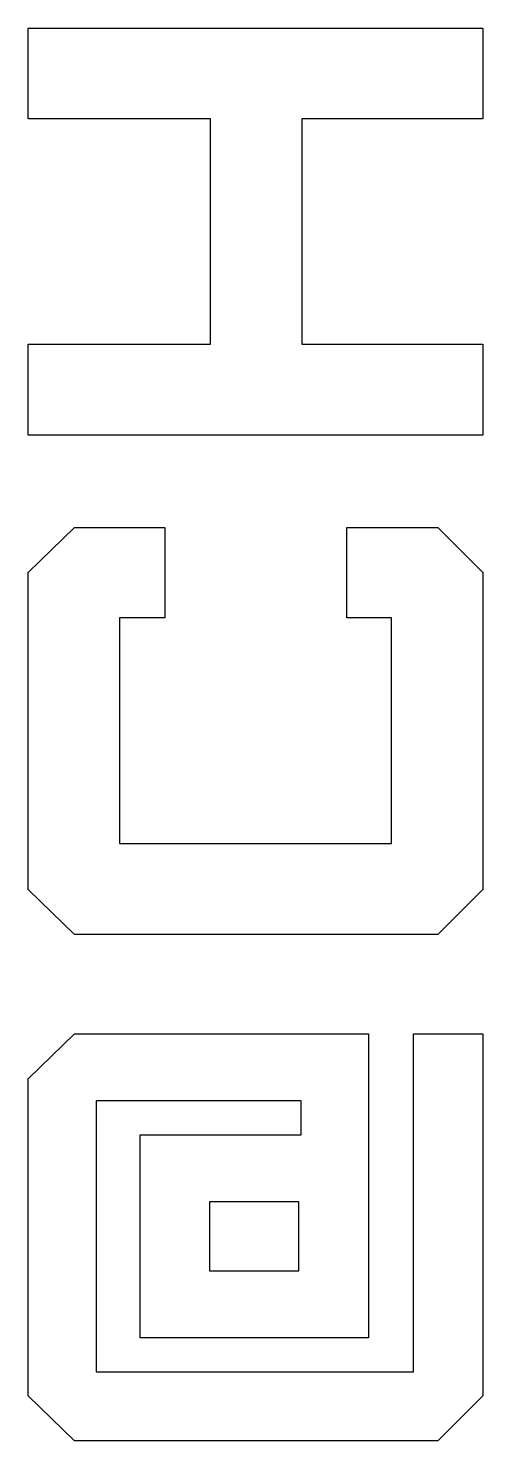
# Model space of a CAD drawing. Extents: x -2.5 to 29.1, y -2.1 to 32.5.
# Drawn here: x -2.512 to -1.511, y 2.254 to 5.369 of the extents above; entities that cross this region are included whole.
import ezdxf

# ---------------------------------------------------------------- set-up
doc = ezdxf.new("R2010")
doc.units = 0
doc.header["$MEASUREMENT"] = 0
doc.layers.add('BLACK', color=7, linetype='CONTINUOUS')

msp = doc.modelspace()

# ---------------------------------------------------------------- linework, layer by layer
at = {"layer": 'Black'}
for p, q in [((-2.51222, 5.36839), (-2.51221, 5.36844)), ((-2.51222, 5.16995), (-2.51222, 5.36839)), ((-2.51221, 5.36848), (-2.5122, 5.36852)), ((-2.51221, 5.36844), (-2.51221, 5.36848)), ((-2.5122, 5.36852), (-2.51219, 5.36857)), ((-2.51219, 5.36857), (-2.51217, 5.3686)), ((-2.51217, 5.3686), (-2.51215, 5.36864)), ((-2.51215, 5.36864), (-2.51212, 5.36868)), ((-2.51212, 5.36868), (-2.5121, 5.36872)), ((-2.5121, 5.36872), (-2.51207, 5.36874)), ((-2.51207, 5.36874), (-2.51204, 5.36878)), ((-2.51204, 5.36878), (-2.512, 5.3688)), ((-2.512, 5.3688), (-2.51197, 5.36883)), ((-2.51197, 5.36883), (-2.51193, 5.36884)), ((-2.51193, 5.36884), (-2.51189, 5.36886)), ((-2.51189, 5.36886), (-2.51185, 5.36887)), ((-2.51185, 5.36887), (-2.51181, 5.36889)), ((-2.51181, 5.36889), (-2.51177, 5.36889)), ((-2.51177, 5.36889), (-2.51172, 5.3689)), ((-2.51172, 5.3689), (-1.51172, 5.3689)), ((-1.51172, 5.3689), (-1.51167, 5.36889)), ((-1.51167, 5.36889), (-1.51163, 5.36889)), ((-1.51163, 5.36889), (-1.51159, 5.36887)), ((-1.51159, 5.36887), (-1.51155, 5.36886)), ((-1.51155, 5.36886), (-1.51151, 5.36884)), ((-1.51151, 5.36884), (-1.51147, 5.36883)), ((-1.51147, 5.36883), (-1.51143, 5.3688)), ((-1.51143, 5.3688), (-1.5114, 5.36878)), ((-1.5114, 5.36878), (-1.51137, 5.36874)), ((-1.51137, 5.36874), (-1.51134, 5.36872)), ((-1.51134, 5.36872), (-1.51131, 5.36868)), ((-1.51131, 5.36868), (-1.51129, 5.36864)), ((-1.51129, 5.36864), (-1.51127, 5.3686)), ((-1.51127, 5.3686), (-1.51125, 5.36857)), ((-1.51125, 5.36857), (-1.51124, 5.36852)), ((-1.51124, 5.36852), (-1.51123, 5.36848)), ((-1.51123, 5.36848), (-1.51123, 5.36844)), ((-1.51123, 5.36844), (-1.51122, 5.36839)), ((-1.51122, 5.36839), (-1.51122, 5.16995)), ((-2.51221, 5.1699), (-2.51222, 5.16995)), ((-2.51221, 5.16986), (-2.51221, 5.1699)), ((-2.5122, 5.16982), (-2.51221, 5.16986)), ((-2.51219, 5.16978), (-2.5122, 5.16982)), ((-2.51217, 5.16974), (-2.51219, 5.16978)), ((-2.51215, 5.1697), (-2.51217, 5.16974)), ((-2.51212, 5.16966), (-2.51215, 5.1697)), ((-2.5121, 5.16963), (-2.51212, 5.16966)), ((-2.51207, 5.1696), (-2.5121, 5.16963)), ((-2.51204, 5.16956), (-2.51207, 5.1696)), ((-2.512, 5.16954), (-2.51204, 5.16956)), ((-2.51197, 5.16951), (-2.512, 5.16954)), ((-2.51193, 5.1695), (-2.51197, 5.16951)), ((-2.51189, 5.16948), (-2.51193, 5.1695)), ((-2.51185, 5.16947), (-2.51189, 5.16948)), ((-2.51181, 5.16946), (-2.51185, 5.16947)), ((-2.51177, 5.16946), (-2.51181, 5.16946)), ((-2.51172, 5.16945), (-2.51177, 5.16946)), ((-2.1109, 5.16945), (-2.51172, 5.16945)), ((-2.1109, 4.67217), (-2.1109, 5.16945)), ((-1.51172, 5.16945), (-1.91002, 5.16945)), ((-1.91002, 5.16945), (-1.91002, 4.67217)), ((-1.51167, 5.16946), (-1.51172, 5.16945)), ((-1.51163, 5.16946), (-1.51167, 5.16946)), ((-1.51159, 5.16947), (-1.51163, 5.16946)), ((-1.51155, 5.16948), (-1.51159, 5.16947)), ((-1.51151, 5.1695), (-1.51155, 5.16948)), ((-1.51147, 5.16951), (-1.51151, 5.1695)), ((-1.51143, 5.16954), (-1.51147, 5.16951)), ((-1.5114, 5.16956), (-1.51143, 5.16954)), ((-1.51137, 5.1696), (-1.5114, 5.16956)), ((-1.51134, 5.16963), (-1.51137, 5.1696)), ((-1.51131, 5.16966), (-1.51134, 5.16963)), ((-1.51129, 5.1697), (-1.51131, 5.16966)), ((-1.51127, 5.16974), (-1.51129, 5.1697)), ((-1.51125, 5.16978), (-1.51127, 5.16974)), ((-1.51124, 5.16982), (-1.51125, 5.16978)), ((-1.51123, 5.16986), (-1.51124, 5.16982)), ((-1.51122, 5.16995), (-1.51123, 5.1699)), ((-1.51123, 5.1699), (-1.51123, 5.16986)), ((-2.51222, 4.67167), (-2.51221, 4.67171)), ((-2.51222, 4.47178), (-2.51222, 4.67167)), ((-2.51221, 4.67176), (-2.5122, 4.67179)), ((-2.51221, 4.67171), (-2.51221, 4.67176)), ((-2.5122, 4.67179), (-2.51219, 4.67184)), ((-2.51219, 4.67184), (-2.51217, 4.67188)), ((-2.51217, 4.67188), (-2.51215, 4.67192)), ((-2.51215, 4.67192), (-2.51212, 4.67195)), ((-2.51212, 4.67195), (-2.5121, 4.67199)), ((-2.5121, 4.67199), (-2.51207, 4.67202)), ((-2.51207, 4.67202), (-2.51204, 4.67205)), ((-2.51204, 4.67205), (-2.512, 4.67207)), ((-2.512, 4.67207), (-2.51197, 4.6721)), ((-2.51197, 4.6721), (-2.51193, 4.67212)), ((-2.51193, 4.67212), (-2.51189, 4.67214)), ((-2.51189, 4.67214), (-2.51185, 4.67215)), ((-2.51185, 4.67215), (-2.51181, 4.67216)), ((-2.51181, 4.67216), (-2.51177, 4.67216)), ((-2.51177, 4.67216), (-2.51172, 4.67217)), ((-2.51172, 4.67217), (-2.1109, 4.67217)), ((-1.91002, 4.67217), (-1.51172, 4.67217)), ((-1.51172, 4.67217), (-1.51167, 4.67216)), ((-1.51167, 4.67216), (-1.51163, 4.67216)), ((-1.51163, 4.67216), (-1.51159, 4.67215)), ((-1.51159, 4.67215), (-1.51155, 4.67214)), ((-1.51155, 4.67214), (-1.51151, 4.67212)), ((-1.51151, 4.67212), (-1.51147, 4.6721)), ((-1.51147, 4.6721), (-1.51143, 4.67207)), ((-1.51143, 4.67207), (-1.5114, 4.67205)), ((-1.5114, 4.67205), (-1.51137, 4.67202)), ((-1.51137, 4.67202), (-1.51134, 4.67199)), ((-1.51134, 4.67199), (-1.51131, 4.67195)), ((-1.51131, 4.67195), (-1.51129, 4.67192)), ((-1.51129, 4.67192), (-1.51127, 4.67188)), ((-1.51127, 4.67188), (-1.51125, 4.67184)), ((-1.51125, 4.67184), (-1.51124, 4.67179)), ((-1.51124, 4.67179), (-1.51123, 4.67176)), ((-1.51123, 4.67176), (-1.51123, 4.67171)), ((-1.51123, 4.67171), (-1.51122, 4.67167)), ((-1.51122, 4.67167), (-1.51122, 4.47178)), ((-2.51221, 4.47174), (-2.51222, 4.47178)), ((-2.51221, 4.47169), (-2.51221, 4.47174)), ((-2.5122, 4.47166), (-2.51221, 4.47169)), ((-2.51219, 4.47161), (-2.5122, 4.47166)), ((-2.51217, 4.47157), (-2.51219, 4.47161)), ((-2.51215, 4.47153), (-2.51217, 4.47157)), ((-2.51212, 4.4715), (-2.51215, 4.47153)), ((-2.5121, 4.47146), (-2.51212, 4.4715)), ((-2.51207, 4.47143), (-2.5121, 4.47146)), ((-2.51204, 4.4714), (-2.51207, 4.47143)), ((-2.512, 4.47138), (-2.51204, 4.4714)), ((-2.51197, 4.47135), (-2.512, 4.47138)), ((-2.51193, 4.47133), (-2.51197, 4.47135)), ((-2.51189, 4.47131), (-2.51193, 4.47133)), ((-2.51185, 4.4713), (-2.51189, 4.47131)), ((-2.51181, 4.47129), (-2.51185, 4.4713)), ((-2.51177, 4.47129), (-2.51181, 4.47129)), ((-2.51172, 4.47128), (-2.51177, 4.47129)), ((-1.51172, 4.47128), (-2.51172, 4.47128)), ((-1.51167, 4.47129), (-1.51172, 4.47128)), ((-1.51163, 4.47129), (-1.51167, 4.47129)), ((-1.51159, 4.4713), (-1.51163, 4.47129)), ((-1.51155, 4.47131), (-1.51159, 4.4713)), ((-1.51151, 4.47133), (-1.51155, 4.47131)), ((-1.51147, 4.47135), (-1.51151, 4.47133)), ((-1.51143, 4.47138), (-1.51147, 4.47135)), ((-1.5114, 4.4714), (-1.51143, 4.47138)), ((-1.51137, 4.47143), (-1.5114, 4.4714)), ((-1.51134, 4.47146), (-1.51137, 4.47143)), ((-1.51131, 4.4715), (-1.51134, 4.47146)), ((-1.51129, 4.47153), (-1.51131, 4.4715)), ((-1.51127, 4.47157), (-1.51129, 4.47153)), ((-1.51125, 4.47161), (-1.51127, 4.47157)), ((-1.51124, 4.47166), (-1.51125, 4.47161)), ((-1.51123, 4.47169), (-1.51124, 4.47166)), ((-1.51122, 4.47178), (-1.51123, 4.47174)), ((-1.51123, 4.47174), (-1.51123, 4.47169)), ((-2.51207, 4.16907), (-2.41068, 4.26758)), ((-2.41068, 4.26758), (-2.41067, 4.26759)), ((-2.41067, 4.26759), (-2.41066, 4.2676)), ((-2.41066, 4.2676), (-2.4106, 4.26763)), ((-2.4106, 4.26763), (-2.41054, 4.26767)), ((-2.41054, 4.26767), (-2.41052, 4.26768)), ((-2.41052, 4.26768), (-2.41051, 4.26769)), ((-2.41051, 4.26769), (-2.41043, 4.2677)), ((-2.41043, 4.2677), (-2.41037, 4.26772)), ((-2.41037, 4.26772), (-2.41036, 4.26771)), ((-2.41036, 4.26771), (-2.41034, 4.26772)), ((-2.41034, 4.26772), (-2.21189, 4.26772)), ((-2.21189, 4.26772), (-2.21184, 4.26771)), ((-2.21184, 4.26771), (-2.2118, 4.26771)), ((-2.2118, 4.26771), (-2.21176, 4.2677)), ((-2.21176, 4.2677), (-2.21172, 4.26769)), ((-2.21172, 4.26769), (-2.21168, 4.26767)), ((-2.21168, 4.26767), (-2.21164, 4.26765)), ((-2.21164, 4.26765), (-2.2116, 4.26762)), ((-2.2116, 4.26762), (-2.21157, 4.2676)), ((-2.21157, 4.2676), (-2.21154, 4.26757)), ((-2.21154, 4.26757), (-2.2115, 4.26754)), ((-2.2115, 4.26754), (-2.21148, 4.2675)), ((-2.21148, 4.2675), (-2.21145, 4.26747)), ((-2.21145, 4.26747), (-2.21144, 4.26743)), ((-2.21144, 4.26743), (-2.21142, 4.26739)), ((-2.21142, 4.26739), (-2.21141, 4.26735)), ((-2.21141, 4.26735), (-2.2114, 4.2673)), ((-2.2114, 4.2673), (-2.2114, 4.26726)), ((-2.2114, 4.26726), (-2.21139, 4.26722)), ((-2.21139, 4.26722), (-2.21139, 4.06877)), ((-1.81061, 4.26722), (-1.8106, 4.26726)), ((-1.81061, 4.06877), (-1.81061, 4.26722)), ((-1.8106, 4.2673), (-1.81059, 4.26735)), ((-1.8106, 4.26726), (-1.8106, 4.2673)), ((-1.81059, 4.26735), (-1.81058, 4.26739)), ((-1.81058, 4.26739), (-1.81056, 4.26743)), ((-1.81056, 4.26743), (-1.81054, 4.26747)), ((-1.81054, 4.26747), (-1.81051, 4.2675)), ((-1.81051, 4.2675), (-1.81049, 4.26754)), ((-1.81049, 4.26754), (-1.81046, 4.26757)), ((-1.81046, 4.26757), (-1.81043, 4.2676)), ((-1.81043, 4.2676), (-1.81039, 4.26762)), ((-1.81039, 4.26762), (-1.81036, 4.26765)), ((-1.81036, 4.26765), (-1.81032, 4.26767)), ((-1.81032, 4.26767), (-1.81028, 4.26769)), ((-1.81028, 4.26769), (-1.81024, 4.2677)), ((-1.81024, 4.2677), (-1.8102, 4.26771)), ((-1.8102, 4.26771), (-1.81016, 4.26771)), ((-1.81016, 4.26771), (-1.81011, 4.26772)), ((-1.81011, 4.26772), (-1.61022, 4.26772)), ((-1.61022, 4.26772), (-1.6102, 4.26771)), ((-1.6102, 4.26771), (-1.61018, 4.26772)), ((-1.61018, 4.26772), (-1.61012, 4.2677)), ((-1.61012, 4.2677), (-1.61005, 4.26769)), ((-1.61005, 4.26769), (-1.61003, 4.26768)), ((-1.61003, 4.26768), (-1.61001, 4.26767)), ((-1.61001, 4.26767), (-1.60996, 4.26763)), ((-1.60996, 4.26763), (-1.6099, 4.2676)), ((-1.6099, 4.2676), (-1.60989, 4.26759)), ((-1.60989, 4.26759), (-1.60987, 4.26757)), ((-1.60987, 4.26757), (-1.51136, 4.16907)), ((-2.51222, 4.16876), (-2.5122, 4.16882)), ((-2.51221, 4.16874), (-2.51222, 4.16876)), ((-2.51222, 4.16871), (-2.51221, 4.16874)), ((-2.51222, 3.46913), (-2.51222, 4.16871)), ((-2.5122, 4.16882), (-2.51219, 4.16888)), ((-2.51219, 4.16888), (-2.51218, 4.16891)), ((-2.51218, 4.16891), (-2.51217, 4.16893)), ((-2.51217, 4.16893), (-2.51213, 4.16898)), ((-2.51213, 4.16898), (-2.5121, 4.16904)), ((-2.5121, 4.16904), (-2.51208, 4.16905)), ((-2.51208, 4.16905), (-2.51207, 4.16907)), ((-1.51136, 4.16907), (-1.51135, 4.16905)), ((-1.51135, 4.16905), (-1.51134, 4.16904)), ((-1.51134, 4.16904), (-1.5113, 4.16898)), ((-1.5113, 4.16898), (-1.51127, 4.16892)), ((-1.51127, 4.16892), (-1.51126, 4.1689)), ((-1.51126, 4.1689), (-1.51125, 4.16888)), ((-1.51125, 4.16888), (-1.51124, 4.16882)), ((-1.51124, 4.16882), (-1.51122, 4.16876)), ((-1.51122, 4.16876), (-1.51122, 4.16874)), ((-1.51122, 4.16874), (-1.51122, 4.16871)), ((-1.51122, 4.16871), (-1.51122, 3.46913)), ((-2.21189, 4.06827), (-2.31133, 4.06827)), ((-2.31133, 4.06827), (-2.31133, 3.57099)), ((-2.21184, 4.06828), (-2.21189, 4.06827)), ((-2.2118, 4.06828), (-2.21184, 4.06828)), ((-2.21176, 4.06829), (-2.2118, 4.06828)), ((-2.21172, 4.0683), (-2.21176, 4.06829)), ((-2.21168, 4.06832), (-2.21172, 4.0683)), ((-2.21164, 4.06834), (-2.21168, 4.06832)), ((-2.2116, 4.06837), (-2.21164, 4.06834)), ((-2.21157, 4.06839), (-2.2116, 4.06837)), ((-2.21154, 4.06842), (-2.21157, 4.06839)), ((-2.2115, 4.06845), (-2.21154, 4.06842)), ((-2.21148, 4.06849), (-2.2115, 4.06845)), ((-2.21145, 4.06852), (-2.21148, 4.06849)), ((-2.21144, 4.06856), (-2.21145, 4.06852)), ((-2.21142, 4.0686), (-2.21144, 4.06856)), ((-2.21141, 4.06865), (-2.21142, 4.0686)), ((-2.2114, 4.06868), (-2.21141, 4.06865)), ((-2.21139, 4.06877), (-2.2114, 4.06872)), ((-2.2114, 4.06872), (-2.2114, 4.06868)), ((-1.8106, 4.06872), (-1.81061, 4.06877)), ((-1.8106, 4.06868), (-1.8106, 4.06872)), ((-1.81059, 4.06865), (-1.8106, 4.06868)), ((-1.81058, 4.0686), (-1.81059, 4.06865)), ((-1.81056, 4.06856), (-1.81058, 4.0686)), ((-1.81054, 4.06852), (-1.81056, 4.06856)), ((-1.81051, 4.06849), (-1.81054, 4.06852)), ((-1.81049, 4.06845), (-1.81051, 4.06849)), ((-1.81046, 4.06842), (-1.81049, 4.06845)), ((-1.81043, 4.06839), (-1.81046, 4.06842)), ((-1.81039, 4.06837), (-1.81043, 4.06839)), ((-1.81036, 4.06834), (-1.81039, 4.06837)), ((-1.81032, 4.06832), (-1.81036, 4.06834)), ((-1.81028, 4.0683), (-1.81032, 4.06832)), ((-1.81024, 4.06829), (-1.81028, 4.0683)), ((-1.8102, 4.06828), (-1.81024, 4.06829)), ((-1.81016, 4.06828), (-1.8102, 4.06828)), ((-1.81011, 4.06827), (-1.81016, 4.06828)), ((-1.71208, 4.06827), (-1.81011, 4.06827)), ((-1.71208, 3.57099), (-1.71208, 4.06827)), ((-2.31133, 3.57099), (-1.71208, 3.57099)), ((-2.51221, 3.46911), (-2.51222, 3.46913)), ((-2.51222, 3.46908), (-2.51221, 3.46911)), ((-2.5122, 3.46903), (-2.51222, 3.46908)), ((-2.51219, 3.46896), (-2.5122, 3.46903)), ((-2.51218, 3.46894), (-2.51219, 3.46896)), ((-2.51217, 3.46892), (-2.51218, 3.46894)), ((-2.51213, 3.46887), (-2.51217, 3.46892)), ((-2.5121, 3.46881), (-2.51213, 3.46887)), ((-2.51208, 3.4688), (-2.5121, 3.46881)), ((-2.51207, 3.46878), (-2.51208, 3.4688)), ((-2.41068, 3.37025), (-2.51207, 3.46878)), ((-1.51136, 3.46878), (-1.60987, 3.37025)), ((-1.51135, 3.4688), (-1.51136, 3.46878)), ((-1.51134, 3.46881), (-1.51135, 3.4688)), ((-1.5113, 3.46887), (-1.51134, 3.46881)), ((-1.51127, 3.46892), (-1.5113, 3.46887)), ((-1.51126, 3.46894), (-1.51127, 3.46892)), ((-1.51125, 3.46896), (-1.51126, 3.46894)), ((-1.51124, 3.46903), (-1.51125, 3.46896)), ((-1.51122, 3.46909), (-1.51124, 3.46903)), ((-1.51122, 3.46913), (-1.51122, 3.46911)), ((-1.51122, 3.46911), (-1.51122, 3.46909)), ((-2.41067, 3.37024), (-2.41068, 3.37025)), ((-2.41066, 3.37022), (-2.41067, 3.37024)), ((-2.4106, 3.37019), (-2.41066, 3.37022)), ((-2.41054, 3.37015), (-2.4106, 3.37019)), ((-2.41052, 3.37014), (-2.41054, 3.37015)), ((-2.41051, 3.37013), (-2.41052, 3.37014)), ((-2.41043, 3.37012), (-2.41051, 3.37013)), ((-2.41037, 3.37011), (-2.41043, 3.37012)), ((-2.41036, 3.37011), (-2.41037, 3.37011)), ((-2.41034, 3.3701), (-2.41036, 3.37011)), ((-1.61022, 3.3701), (-2.41034, 3.3701)), ((-1.6102, 3.37011), (-1.61022, 3.3701)), ((-1.61018, 3.37011), (-1.6102, 3.37011)), ((-1.61012, 3.37012), (-1.61018, 3.37011)), ((-1.61005, 3.37013), (-1.61012, 3.37012)), ((-1.61003, 3.37015), (-1.61005, 3.37013)), ((-1.61001, 3.37015), (-1.61003, 3.37015)), ((-1.60996, 3.37019), (-1.61001, 3.37015)), ((-1.6099, 3.37022), (-1.60996, 3.37019)), ((-1.60989, 3.37024), (-1.6099, 3.37022)), ((-1.60987, 3.37025), (-1.60989, 3.37024)), ((-2.51207, 3.05253), (-2.41068, 3.15103)), ((-2.41068, 3.15103), (-2.41067, 3.15104)), ((-2.41067, 3.15104), (-2.41066, 3.15106)), ((-2.41066, 3.15106), (-2.4106, 3.15109)), ((-2.4106, 3.15109), (-2.41054, 3.15113)), ((-2.41054, 3.15113), (-2.41052, 3.15113)), ((-2.41052, 3.15113), (-2.41051, 3.15114)), ((-2.41051, 3.15114), (-2.41043, 3.15116)), ((-2.41043, 3.15116), (-2.41037, 3.15117)), ((-2.41037, 3.15117), (-2.41036, 3.15117)), ((-2.41036, 3.15117), (-2.41034, 3.15117)), ((-2.41034, 3.15117), (-1.76336, 3.15117)), ((-1.76336, 3.15117), (-1.76332, 3.15116)), ((-1.76332, 3.15116), (-1.76328, 3.15116)), ((-1.76328, 3.15116), (-1.76324, 3.15115)), ((-1.76324, 3.15115), (-1.76319, 3.15114)), ((-1.76319, 3.15114), (-1.76315, 3.15112)), ((-1.76315, 3.15112), (-1.76311, 3.15111)), ((-1.76311, 3.15111), (-1.76308, 3.15108)), ((-1.76308, 3.15108), (-1.76304, 3.15106)), ((-1.76304, 3.15106), (-1.76301, 3.15102)), ((-1.76301, 3.15102), (-1.76298, 3.15099)), ((-1.76298, 3.15099), (-1.76296, 3.15096)), ((-1.76296, 3.15096), (-1.76293, 3.15092)), ((-1.76293, 3.15092), (-1.76292, 3.15088)), ((-1.76292, 3.15088), (-1.76289, 3.15084)), ((-1.76289, 3.15084), (-1.76289, 3.1508)), ((-1.76289, 3.1508), (-1.76287, 3.15076)), ((-1.76287, 3.15076), (-1.76287, 3.15072)), ((-1.76287, 3.15072), (-1.76286, 3.15067)), ((-1.76286, 3.15067), (-1.76286, 2.48109)), ((-1.66353, 3.15076), (-1.66351, 3.1508)), ((-1.66353, 3.15072), (-1.66353, 3.15076)), ((-1.66353, 3.15067), (-1.66353, 3.15072)), ((-1.66353, 2.4059), (-1.66353, 3.15067)), ((-1.66351, 3.15084), (-1.66348, 3.15088)), ((-1.66351, 3.1508), (-1.66351, 3.15084)), ((-1.66348, 3.15088), (-1.66347, 3.15092)), ((-1.66347, 3.15092), (-1.66344, 3.15096)), ((-1.66344, 3.15096), (-1.66342, 3.15099)), ((-1.66342, 3.15099), (-1.66338, 3.15102)), ((-1.66338, 3.15102), (-1.66336, 3.15106)), ((-1.66336, 3.15106), (-1.66332, 3.15108)), ((-1.66332, 3.15108), (-1.66328, 3.15111)), ((-1.66328, 3.15111), (-1.66324, 3.15112)), ((-1.66324, 3.15112), (-1.66321, 3.15114)), ((-1.66321, 3.15114), (-1.66316, 3.15115)), ((-1.66316, 3.15115), (-1.66312, 3.15116)), ((-1.66312, 3.15116), (-1.66308, 3.15116)), ((-1.66308, 3.15116), (-1.66303, 3.15117)), ((-1.66303, 3.15117), (-1.51172, 3.15117)), ((-1.51172, 3.15117), (-1.51167, 3.15116)), ((-1.51167, 3.15116), (-1.51163, 3.15116)), ((-1.51163, 3.15116), (-1.51159, 3.15115)), ((-1.51159, 3.15115), (-1.51155, 3.15114)), ((-1.51155, 3.15114), (-1.51151, 3.15112)), ((-1.51151, 3.15112), (-1.51147, 3.15111)), ((-1.51147, 3.15111), (-1.51143, 3.15108)), ((-1.51143, 3.15108), (-1.5114, 3.15106)), ((-1.5114, 3.15106), (-1.51137, 3.15102)), ((-1.51137, 3.15102), (-1.51134, 3.15099)), ((-1.51134, 3.15099), (-1.51131, 3.15096)), ((-1.51131, 3.15096), (-1.51129, 3.15092)), ((-1.51129, 3.15092), (-1.51127, 3.15088)), ((-1.51127, 3.15088), (-1.51125, 3.15084)), ((-1.51125, 3.15084), (-1.51124, 3.1508)), ((-1.51124, 3.1508), (-1.51123, 3.15076)), ((-1.51123, 3.15076), (-1.51123, 3.15072)), ((-1.51123, 3.15072), (-1.51122, 3.15067)), ((-1.51122, 3.15067), (-1.51122, 2.35259)), ((-2.51222, 3.05222), (-2.5122, 3.05228)), ((-2.51221, 3.0522), (-2.51222, 3.05222)), ((-2.51222, 3.05217), (-2.51221, 3.0522)), ((-2.51222, 2.35259), (-2.51222, 3.05217)), ((-2.5122, 3.05228), (-2.51219, 3.05234)), ((-2.51219, 3.05234), (-2.51218, 3.05236)), ((-2.51218, 3.05236), (-2.51217, 3.05239)), ((-2.51217, 3.05239), (-2.51213, 3.05244)), ((-2.51213, 3.05244), (-2.5121, 3.05249)), ((-2.5121, 3.05249), (-2.51208, 3.05251)), ((-2.51208, 3.05251), (-2.51207, 3.05253)), ((-1.91091, 3.00312), (-2.36273, 3.00312)), ((-2.36273, 3.00312), (-2.36273, 2.4059)), ((-1.91091, 2.92847), (-1.91091, 3.00312)), ((-2.26522, 2.92841), (-2.26518, 2.92844)), ((-2.26518, 2.92844), (-2.26513, 2.92844)), ((-2.26513, 2.92844), (-2.2651, 2.92846)), ((-2.2651, 2.92846), (-2.26505, 2.92846)), ((-2.26505, 2.92846), (-2.26501, 2.92847)), ((-2.26501, 2.92847), (-1.91091, 2.92847)), ((-2.26551, 2.92797), (-2.2655, 2.92801)), ((-2.26551, 2.48109), (-2.26551, 2.92797)), ((-2.2655, 2.92805), (-2.26549, 2.92809)), ((-2.2655, 2.92801), (-2.2655, 2.92805)), ((-2.26549, 2.92809), (-2.26548, 2.92814)), ((-2.26548, 2.92814), (-2.26546, 2.92818)), ((-2.26546, 2.92818), (-2.26544, 2.92822)), ((-2.26544, 2.92822), (-2.26541, 2.92825)), ((-2.26541, 2.92825), (-2.26539, 2.92829)), ((-2.26539, 2.92829), (-2.26536, 2.92832)), ((-2.26536, 2.92832), (-2.26533, 2.92835)), ((-2.26533, 2.92835), (-2.26529, 2.92837)), ((-2.26529, 2.92837), (-2.26526, 2.9284)), ((-2.26526, 2.9284), (-2.26522, 2.92841)), ((-2.11317, 2.78039), (-2.11317, 2.62864)), ((-1.91662, 2.78039), (-2.11317, 2.78039)), ((-1.91662, 2.62864), (-1.91662, 2.78039)), ((-2.11317, 2.62864), (-1.91662, 2.62864)), ((-2.2655, 2.48104), (-2.26551, 2.48109)), ((-2.2655, 2.481), (-2.2655, 2.48104)), ((-2.26549, 2.48096), (-2.2655, 2.481)), ((-2.26548, 2.48091), (-2.26549, 2.48096)), ((-2.26546, 2.48088), (-2.26548, 2.48091)), ((-2.26544, 2.48084), (-2.26546, 2.48088)), ((-2.26541, 2.4808), (-2.26544, 2.48084)), ((-2.26539, 2.48076), (-2.26541, 2.4808)), ((-2.26536, 2.48074), (-2.26539, 2.48076)), ((-2.26533, 2.4807), (-2.26536, 2.48074)), ((-2.26529, 2.48068), (-2.26533, 2.4807)), ((-2.26526, 2.48065), (-2.26529, 2.48068)), ((-2.26522, 2.48064), (-2.26526, 2.48065)), ((-2.26518, 2.48062), (-2.26522, 2.48064)), ((-2.26513, 2.48061), (-2.26518, 2.48062)), ((-2.2651, 2.48059), (-2.26513, 2.48061)), ((-2.26505, 2.48059), (-2.2651, 2.48059)), ((-2.26501, 2.48059), (-2.26505, 2.48059)), ((-1.76336, 2.48059), (-2.26501, 2.48059)), ((-1.76332, 2.48059), (-1.76336, 2.48059)), ((-1.76328, 2.48059), (-1.76332, 2.48059)), ((-1.76324, 2.48061), (-1.76328, 2.48059)), ((-1.76319, 2.48062), (-1.76324, 2.48061)), ((-1.76315, 2.48064), (-1.76319, 2.48062)), ((-1.76311, 2.48065), (-1.76315, 2.48064)), ((-1.76308, 2.48068), (-1.76311, 2.48065)), ((-1.76304, 2.4807), (-1.76308, 2.48068)), ((-1.76301, 2.48074), (-1.76304, 2.4807)), ((-1.76298, 2.48076), (-1.76301, 2.48074)), ((-1.76296, 2.4808), (-1.76298, 2.48076)), ((-1.76293, 2.48084), (-1.76296, 2.4808)), ((-1.76292, 2.48088), (-1.76293, 2.48084)), ((-1.76289, 2.48091), (-1.76292, 2.48088)), ((-1.76287, 2.481), (-1.76289, 2.48096)), ((-1.76289, 2.48096), (-1.76289, 2.48091)), ((-1.76286, 2.48109), (-1.76287, 2.48104)), ((-1.76287, 2.48104), (-1.76287, 2.481)), ((-2.36273, 2.4059), (-1.66353, 2.4059)), ((-2.51221, 2.35256), (-2.51222, 2.35259)), ((-2.51222, 2.35254), (-2.51221, 2.35256)), ((-2.5122, 2.35248), (-2.51222, 2.35254)), ((-2.51219, 2.35242), (-2.5122, 2.35248)), ((-2.51218, 2.3524), (-2.51219, 2.35242)), ((-2.51217, 2.35237), (-2.51218, 2.3524)), ((-2.51213, 2.35232), (-2.51217, 2.35237)), ((-2.5121, 2.35227), (-2.51213, 2.35232)), ((-2.51208, 2.35225), (-2.5121, 2.35227)), ((-2.51207, 2.35223), (-2.51208, 2.35225)), ((-2.41068, 2.2537), (-2.51207, 2.35223)), ((-1.51136, 2.35224), (-1.60987, 2.25371)), ((-1.51135, 2.35226), (-1.51136, 2.35224)), ((-1.51134, 2.35227), (-1.51135, 2.35226)), ((-1.5113, 2.35232), (-1.51134, 2.35227)), ((-1.51127, 2.35238), (-1.5113, 2.35232)), ((-1.51126, 2.3524), (-1.51127, 2.35238)), ((-1.51125, 2.35242), (-1.51126, 2.3524)), ((-1.51124, 2.35248), (-1.51125, 2.35242)), ((-1.51122, 2.35255), (-1.51124, 2.35248)), ((-1.51122, 2.35259), (-1.51122, 2.35257)), ((-1.51122, 2.35257), (-1.51122, 2.35255)), ((-2.41067, 2.25369), (-2.41068, 2.2537)), ((-2.41066, 2.25368), (-2.41067, 2.25369)), ((-2.4106, 2.25364), (-2.41066, 2.25368)), ((-2.41054, 2.2536), (-2.4106, 2.25364)), ((-2.41052, 2.2536), (-2.41054, 2.2536)), ((-2.41051, 2.25359), (-2.41052, 2.2536)), ((-2.41043, 2.25358), (-2.41051, 2.25359)), ((-2.41037, 2.25356), (-2.41043, 2.25358)), ((-2.41036, 2.25356), (-2.41037, 2.25356)), ((-2.41034, 2.25356), (-2.41036, 2.25356)), ((-1.61022, 2.25356), (-2.41034, 2.25356)), ((-1.6102, 2.25356), (-1.61022, 2.25356)), ((-1.61018, 2.25356), (-1.6102, 2.25356)), ((-1.61012, 2.25358), (-1.61018, 2.25356)), ((-1.61005, 2.25359), (-1.61012, 2.25358)), ((-1.61003, 2.2536), (-1.61005, 2.25359)), ((-1.61001, 2.25361), (-1.61003, 2.2536)), ((-1.60996, 2.25364), (-1.61001, 2.25361)), ((-1.6099, 2.25368), (-1.60996, 2.25364)), ((-1.60989, 2.25369), (-1.6099, 2.25368)), ((-1.60987, 2.25371), (-1.60989, 2.25369))]:
    msp.add_line(p, q, dxfattribs=at)

doc.saveas('drawing.dxf')
